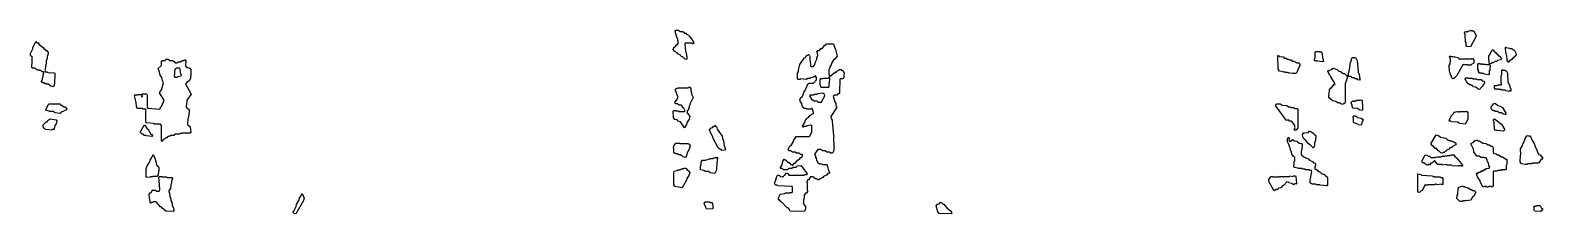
# Model space of a CAD drawing. Header units: millimetres. Extents: x 0 to 6957, y 0 to 846.
import ezdxf

# ---------------------------------------------------------------- set-up
doc = ezdxf.new("R2010")
doc.units = ezdxf.units.MM
doc.layers.add('M', color=7, linetype='Continuous')

msp = doc.modelspace()

# ---------------------------------------------------------------- linework, layer by layer
at = {"layer": 'M'}
for points in [[(3011.7, 713.3), (3007.6, 717.4), (3004.2, 717.4), (3000.9, 722.9), (2994.2, 725.6), (2990.9, 731.1), (2979.2, 736.6), (2975.9, 742.1), (2964.2, 747.5), (2956.7, 757.2), (2960.9, 766.8), (2965.9, 769.6), (2974.2, 780.6), (2977.6, 780.6), (2981.7, 787.3), (2978.3, 798.2), (2978.3, 803.7), (2973.3, 814.7), (2971.7, 825.6), (2968.3, 833.8), (2968.3, 839.3), (2966.7, 842.1), (2969.2, 846.3), (2981, 846.3), (2989.3, 840.8), (3001, 840.8), (3011, 832.6), (3016, 832.6), (3019.3, 827.1), (3027.7, 824.4), (3031, 818.9), (3036, 816.1), (3051.9, 787.3), (3049.3, 783.1), (3044.2, 783.1), (3042.6, 785.8), (3012.7, 785.8), (3010.2, 781.8), (3013.5, 749), (3016.9, 743.5), (3018.5, 727.1), (3020.2, 724.4), (3020.2, 716.1), (3017.7, 711.9), (3011.7, 713.3)], [(6605, 776.3), (6605, 787.3), (6601.7, 792.8), (6600, 825.6), (6596.7, 833.9), (6600.9, 840.9), (6604.3, 838.1), (6605.9, 840.8), (6609.3, 840.8), (6611, 838.1), (6624.3, 846.3), (6626, 843.6), (6631, 846.3), (6632.7, 843.5), (6639.3, 843.5), (6650.2, 820.2), (6646.9, 811.9), (6624.3, 769.4), (6608.4, 770.8), (6605, 776.3)], [(94.2, 588.7), (82.6, 596.9), (72.6, 596.9), (67.6, 602.4), (59.2, 602.4), (57.6, 605.1), (54.2, 605.1), (51.7, 609.3), (56.7, 620.3), (56.7, 625.8), (60, 634), (61.7, 647.7), (63.3, 650.4), (60.9, 654.4), (54.2, 654.4), (49.2, 659.9), (44.2, 659.9), (42.6, 662.6), (32.6, 662.6), (19.2, 670.8), (9.2, 670.8), (6.7, 675), (6.7, 688.8), (8.3, 691.5), (8.3, 718.9), (10, 721.6), (7.6, 725.6), (4.2, 725.6), (0, 735.3), (11.7, 760), (11.7, 765.4), (25.9, 794.3), (31, 788.8), (36, 788.8), (41, 780.5), (59.4, 766.8), (64.3, 758.7), (67.7, 758.7), (71, 753.2), (76, 753.2), (81.9, 743.5), (80.2, 729.8), (78.5, 727), (78.5, 716.1), (73.5, 705.1), (73.5, 694.2), (70.2, 680.5), (70.2, 672.3), (68.5, 669.5), (68.5, 661.3), (66.9, 658.6), (69.3, 654.6), (79.3, 654.6), (81, 651.9), (111, 649.1), (113.5, 645), (111.9, 598.4), (107.7, 585.9), (94.2, 588.7)], [(3485.9, 27.4), (3480.9, 27.4), (3455.9, 54.8), (3452.6, 54.8), (3447.6, 63), (3444.2, 63), (3441.7, 67.2), (3441.7, 72.7), (3449.2, 90.6), (3470.9, 93.3), (3472.6, 96), (3494.2, 96), (3495.9, 98.8), (3504.2, 98.8), (3506.7, 102.8), (3506.7, 121.9), (3504.2, 126), (3437.6, 128.7), (3435.9, 131.4), (3427.5, 131.4), (3423.3, 141.1), (3428.3, 152.1), (3433.4, 171.3), (3437.6, 178.2), (3444.3, 178.2), (3449.3, 172.7), (3459.2, 170), (3460.9, 172.7), (3464.2, 172.7), (3467.6, 178.2), (3470.9, 178.2), (3479.2, 189.2), (3484.3, 186.4), (3489.3, 178.2), (3559.2, 178.2), (3560.9, 180.9), (3572.6, 180.9), (3575, 184.9), (3554.2, 213.6), (3544.2, 221.8), (3527.7, 219.1), (3521, 213.6), (3509.3, 213.6), (3502.6, 208.1), (3491, 208.1), (3482.6, 202.6), (3464.2, 202.6), (3457.6, 208.1), (3452.6, 208.1), (3450, 212.3), (3456.7, 223.3), (3463.4, 245.2), (3467.6, 252.2), (3479.4, 243.9), (3482.7, 238.4), (3487.7, 238.4), (3491, 232.9), (3494.3, 232.9), (3497.7, 227.5), (3507.6, 224.7), (3514.2, 232.9), (3517.6, 232.9), (3530.9, 249.4), (3535.9, 249.4), (3544.2, 260.3), (3547.6, 260.3), (3553.3, 269.8), (3550.9, 273.8), (3542.6, 273.8), (3535.9, 279.3), (3524.2, 279.3), (3517.6, 284.8), (3505.9, 284.8), (3497.6, 290.2), (3489.2, 290.2), (3486.7, 297.2), (3492.5, 309.6), (3500.9, 317.8), (3510, 332.8), (3510, 335.6), (3522.6, 356.2), (3584.2, 356.2), (3595, 376.6), (3595, 406.7), (3592.6, 410.6), (3591, 408), (3572.7, 405.3), (3571, 402.5), (3559.3, 402.5), (3557.7, 399.8), (3554.2, 399.8), (3551.7, 404), (3563.3, 420.4), (3565, 428.7), (3570.9, 438.3), (3575.9, 443.8), (3579.2, 443.8), (3587.6, 454.7), (3590.9, 454.7), (3595.9, 460.2), (3600.9, 460.2), (3603.3, 464.2), (3601.7, 475.1), (3595.9, 484.7), (3592.7, 484.7), (3591, 481.9), (3570.9, 481.9), (3569.2, 484.7), (3559.2, 484.7), (3550, 497), (3548.3, 508), (3543.4, 516.2), (3540, 527.2), (3545.9, 536.9), (3549.2, 536.9), (3553.4, 543.7), (3558.4, 560.1), (3565, 568.3), (3566.7, 576.5), (3577.5, 599.9), (3580.9, 599.9), (3582.6, 602.6), (3602.6, 602.6), (3616.7, 617.6), (3616.7, 628.5), (3612.6, 635.2), (3604.3, 629.8), (3589.3, 627), (3587.7, 624.3), (3576, 624.3), (3569.3, 618.8), (3544.3, 621.6), (3542.7, 618.8), (3530.9, 618.8), (3528.3, 623), (3528.3, 647.7), (3533.3, 655.9), (3535, 675.1), (3538.3, 680.6), (3540, 688.8), (3559.2, 717.6), (3565.9, 720.3), (3572.6, 731.3), (3575.9, 731.3), (3577.6, 734), (3581, 734), (3585.2, 724.4), (3585.2, 707.9), (3586.9, 705.2), (3588.5, 683.3), (3591, 679.3), (3602.6, 679.3), (3610, 691.5), (3611.7, 699.7), (3618.3, 713.4), (3618.3, 718.9), (3623.3, 729.8), (3621.7, 740.7), (3618.3, 746.2), (3622.6, 753.2), (3630.9, 753.2), (3635.9, 761.4), (3642.6, 761.4), (3654.2, 777.8), (3657.6, 777.8), (3662.6, 783.3), (3694.3, 783.3), (3696.9, 779.1), (3698.5, 768.2), (3703.5, 757.2), (3711.9, 727.1), (3702.7, 714.7), (3692.7, 706.5), (3685.2, 694.2), (3683.5, 686), (3678.5, 677.8), (3678.5, 672.3), (3673.5, 664.1), (3673.5, 645), (3675.2, 642.2), (3675.2, 636.7), (3677.6, 632.8), (3697.6, 649.1), (3702.6, 649.1), (3705.9, 654.6), (3709.2, 654.6), (3712.6, 660.1), (3715.9, 660.1), (3720.9, 665.6), (3729.3, 665.6), (3732.7, 660.1), (3737.7, 660.1), (3743.5, 650.4), (3743.5, 644.9), (3741.9, 642.2), (3741.9, 628.5), (3737.7, 621.6), (3726, 621.6), (3723.5, 617.5), (3721.9, 562.8), (3723.6, 560), (3719.3, 553.1), (3714.3, 553.1), (3709.3, 547.6), (3701, 547.6), (3693.6, 540.8), (3700.2, 516.3), (3705.2, 508.1), (3705.2, 502.6), (3708.5, 494.4), (3708.5, 488.8), (3681.9, 447.8), (3683.5, 439.6), (3688.5, 431.4), (3690.2, 404), (3691.9, 401.3), (3691.9, 387.6), (3693.5, 384.8), (3693.5, 371.1), (3695.2, 368.4), (3695.2, 357.5), (3696.9, 354.7), (3695.2, 349.2), (3695.2, 332.8), (3696.9, 330.1), (3696.9, 291.7), (3689.3, 279.3), (3682.6, 279.3), (3675.9, 284.8), (3664.2, 284.8), (3655.9, 290.2), (3644.2, 290.2), (3635.9, 295.7), (3622.7, 295.7), (3606.9, 275.3), (3611.9, 267.1), (3611.9, 261.6), (3615.2, 256.2), (3616.9, 247.9), (3624.3, 232.9), (3627.7, 232.9), (3629.3, 230.2), (3642.7, 230.2), (3644.3, 227.5), (3662.7, 227.5), (3665.2, 223.3), (3670.2, 204.1), (3676.9, 190.4), (3674.3, 186.2), (3669.3, 186.2), (3662.7, 178), (3649.3, 172.5), (3646, 167.1), (3632.7, 161.6), (3627.7, 156.1), (3622.6, 156.1), (3617.6, 161.6), (3612.6, 161.6), (3599.2, 169.8), (3589.3, 169.8), (3579.3, 156.1), (3576, 156.1), (3571.9, 149.3), (3571.9, 143.9), (3573.5, 141.1), (3573.5, 111), (3575.2, 108.3), (3575.2, 102.8), (3571, 95.8), (3566, 95.8), (3560.2, 86.3), (3560.2, 75.4), (3556.9, 61.7), (3556.9, 50.7), (3555.2, 48), (3565.2, 34.4), (3565.2, 23.4), (3561, 11), (3495, 12.3), (3490.9, 22), (3485.9, 27.4)], [(6791.7, 729.8), (6788.3, 735.3), (6788.3, 740.7), (6786.7, 743.5), (6785, 765.4), (6787.6, 769.7), (6789.3, 766.9), (6804.3, 764.1), (6806, 761.4), (6814.3, 761.4), (6821, 755.9), (6826, 755.9), (6835.2, 738), (6835.2, 732.5), (6824.3, 720.1), (6821, 720.1), (6814.3, 711.9), (6802.7, 703.7), (6799.3, 698.2), (6796.7, 699.6), (6793.3, 707.9), (6791.7, 729.8)], [(569.2, 413.5), (567.6, 416.2), (534.2, 418.9), (531.7, 423.1), (531.7, 475.2), (533.3, 477.9), (530.9, 481.9), (517.6, 481.9), (515.9, 484.7), (492.5, 484.7), (488.3, 494.3), (486.7, 513.5), (480, 543.6), (482.6, 547.8), (494.2, 547.8), (495.9, 550.6), (511, 550.6), (514.3, 547.9), (517.6, 553.3), (534.3, 553.3), (538.5, 546.4), (538.5, 491.6), (541, 487.6), (595.9, 482.1), (600.9, 493), (605, 497.1), (616.7, 524.4), (596.7, 554.5), (596.7, 560.1), (603.4, 571), (613.3, 603.9), (608.3, 614.8), (605, 628.5), (598.3, 639.4), (595, 653.1), (588.3, 669.6), (603.3, 683.3), (603.3, 699.7), (607.6, 706.6), (620.9, 706.6), (624.2, 712.1), (634.3, 712.1), (642.6, 706.6), (656, 706.6), (657.7, 703.9), (661, 703.9), (666, 695.7), (674.2, 695.7), (682.6, 701.2), (690.9, 701.2), (699.2, 706.6), (707.6, 706.6), (709.2, 709.4), (712.7, 709.4), (715.2, 705.2), (713.5, 683.3), (716, 679.2), (722.7, 673.8), (734.3, 671), (740.2, 664.1), (738.5, 661.3), (738.5, 636.7), (736.9, 633.9), (736.9, 623), (731, 613.4), (724.3, 607.9), (721, 607.9), (713.6, 598.4), (740.2, 551.8), (720.2, 524.4), (718.5, 502.5), (716.9, 499.8), (716.9, 491.6), (721, 484.8), (727.7, 482.1), (731.9, 475.2), (730.2, 472.4), (728.5, 445), (725.2, 439.5), (723.5, 412.2), (735.2, 401.3), (738.5, 376.6), (736, 372.4), (697.7, 372.4), (696, 369.7), (689.3, 369.7), (687.7, 366.9), (664.3, 366.9), (661, 361.4), (646, 361.4), (639.3, 356), (632.7, 356), (627.7, 350.5), (624.3, 350.5), (619.3, 345), (612.7, 342.3), (605.9, 334), (603.3, 338.2), (603.3, 406.7), (599.2, 413.5), (569.2, 413.5)], [(5784.2, 648.9), (5782.6, 651.7), (5772.6, 651.7), (5770.9, 654.4), (5764.2, 651.7), (5762.5, 654.4), (5745.9, 657.2), (5740, 666.8), (5738.3, 727.1), (5740.9, 731.4), (5744.3, 725.8), (5762.7, 723.1), (5767.7, 717.6), (5776, 717.6), (5782.6, 712.1), (5789.3, 712.1), (5791, 709.4), (5799.3, 709.4), (5804.3, 703.9), (5812.6, 703.9), (5826, 695.7), (5836, 695.7), (5840.2, 688.8), (5840.2, 683.2), (5830.2, 664.1), (5826, 651.7), (5821, 646.2), (5812.6, 646.2), (5810.9, 648.9), (5807.6, 646.2), (5792.5, 648.9), (5790.9, 651.7), (5784.2, 648.9)], [(5919.3, 706.3), (5917.7, 703.7), (5912.6, 703.7), (5910.9, 706.3), (5909.3, 703.6), (5906.7, 707.9), (5906.7, 713.4), (5910, 718.9), (5910, 743.5), (5912.6, 747.7), (5926, 747.7), (5927.6, 745.1), (5929.2, 747.7), (5932.7, 747.7), (5934.3, 745), (5937.6, 747.8), (5941.9, 738), (5943.5, 718.9), (5946.9, 713.4), (5946.9, 707.9), (5948.6, 705.2), (5946, 701), (5920.9, 703.7), (5919.3, 706.3)], [(6089.2, 627), (6079.2, 627), (6075.9, 632.5), (6065.9, 632.5), (6061.7, 639.5), (6063.3, 642.2), (6065, 655.9), (6068.3, 661.4), (6068.3, 669.6), (6070, 672.3), (6073.3, 699.7), (6076.7, 705.2), (6076.7, 713.4), (6080.9, 720.3), (6096, 720.3), (6103.5, 705.2), (6103.5, 699.7), (6105.2, 697), (6105.2, 683.3), (6106.9, 680.6), (6106.9, 666.9), (6108.5, 664.1), (6108.5, 650.4), (6111.9, 645), (6111.9, 639.5), (6113.5, 636.7), (6113.5, 625.8), (6116.9, 620.3), (6114.3, 616.1), (6106.7, 617.5), (6102.6, 621.6), (6094.2, 621.6), (6089.2, 627)], [(6528.3, 666.8), (6526.7, 669.5), (6526.7, 683.3), (6531.7, 691.5), (6531.7, 699.7), (6533.3, 702.5), (6533.3, 707.9), (6531.7, 710.6), (6533.3, 713.4), (6528.3, 724.3), (6530.9, 728.6), (6532.7, 725.8), (6541, 725.8), (6542.7, 723.1), (6549.3, 725.8), (6551, 723.1), (6567.7, 720.3), (6571, 714.9), (6632.6, 714.9), (6634.3, 717.7), (6640.2, 707.9), (6640.2, 696.9), (6637.7, 692.8), (6631, 690), (6626, 684.5), (6615.9, 684.5), (6614.2, 687.3), (6611, 687.3), (6607.6, 684.5), (6605.9, 687.3), (6597.6, 687.3), (6595.9, 689.9), (6594.3, 687.3), (6589.3, 687.3), (6561, 638), (6547.7, 624.3), (6544.3, 624.3), (6542.6, 621.5), (6536.7, 628.5), (6536.7, 634), (6531.7, 644.9), (6531.7, 650.4), (6528.3, 655.9), (6528.3, 666.8)], [(6708.3, 707.9), (6708.3, 727.1), (6715, 735.3), (6724.2, 755.9), (6727.7, 755.9), (6736, 745), (6739.3, 745), (6744.3, 736.8), (6747.7, 736.8), (6752.7, 728.5), (6756, 728.5), (6766.9, 716.1), (6762.7, 709.2), (6749.3, 706.4), (6742.6, 700.9), (6740.9, 703.7), (6727.6, 695.5), (6724.3, 698.2), (6719.3, 692.8), (6711.7, 691.4), (6710, 694.2), (6710, 705.1), (6708.3, 707.9)], [(677.6, 630), (679.2, 632.7), (692.5, 635.4), (695, 639.5), (691.7, 650.4), (690, 666.8), (685.9, 673.5), (684.3, 670.8), (672.7, 670.8), (671, 668.1), (667.7, 668.1), (663.5, 661.3), (663.5, 642.2), (661.9, 639.4), (661.9, 634), (664.3, 630), (677.6, 630)], [(3672.6, 583.4), (3675, 587.5), (3675, 601.1), (3676.7, 603.9), (3678.3, 623), (3674.3, 629.7), (3669.3, 624.3), (3647.7, 624.3), (3646, 621.6), (3634.3, 621.6), (3631.9, 617.5), (3631.9, 595.7), (3636, 583.4), (3672.6, 583.4)], [(5990.9, 520.3), (5977.5, 531.2), (5973.3, 538.1), (5973.3, 549.1), (5975, 551.9), (5976.7, 571), (5982.6, 580.7), (5985.9, 580.7), (5997.6, 597.2), (5999.3, 594.5), (6001.7, 598.4), (5981.7, 631.2), (5979.2, 638), (5975, 642.2), (5975, 644.9), (5968.3, 655.9), (5970.9, 660.2), (5972.6, 657.4), (5975.9, 662.8), (5987.5, 665.6), (5990.9, 671.1), (5992.6, 668.4), (5994.2, 671), (5999.3, 671), (6001, 668.3), (6011, 665.6), (6019.3, 657.3), (6029.3, 654.6), (6039.3, 646.4), (6044.3, 646.4), (6054.4, 638.2), (6058.6, 631.3), (6051.9, 606.6), (6048.5, 601.1), (6048.5, 513.5), (6044.3, 506.5), (6042.6, 509.2), (6039.3, 503.8), (6027.6, 506.6), (6020.9, 512), (6012.6, 512), (6005.9, 517.5), (5990.9, 520.3)], [(6620.9, 594.2), (6615.9, 599.7), (6612.6, 599.7), (6600, 620.3), (6600, 623.1), (6602.6, 627.2), (6614.3, 627.2), (6616, 624.5), (6634.3, 624.5), (6636, 621.8), (6654.3, 621.8), (6656, 619), (6674.3, 619), (6677.7, 613.5), (6686, 610.8), (6688.5, 606.6), (6688.5, 603.8), (6679.4, 588.7), (6670.2, 579.2), (6667.7, 572.2), (6659.2, 575), (6649.2, 583.2), (6637.5, 586), (6634.2, 591.4), (6627.6, 591.4), (6625.9, 594.2), (6620.9, 594.2)], [(6665.9, 648.9), (6661.7, 655.9), (6661.7, 661.3), (6658.3, 666.8), (6658.3, 688.8), (6660.9, 692.9), (6671, 692.9), (6672.7, 690.2), (6675.9, 690.2), (6679.3, 693), (6681, 690.2), (6689.3, 690.2), (6691, 687.5), (6696, 690.2), (6697.7, 687.5), (6709.2, 687.5), (6710.9, 690.3), (6715.2, 683.3), (6715.2, 675), (6713.5, 672.3), (6713.5, 664.1), (6710.2, 658.6), (6710.2, 644.9), (6707.7, 640.7), (6687.5, 643.5), (6685.9, 646.2), (6677.6, 646.2), (6675.9, 648.9), (6665.9, 648.9)], [(6765.9, 572.3), (6755.9, 572.3), (6754.2, 575), (6749.3, 575), (6747.6, 572.2), (6745.9, 575), (6737.6, 575), (6735, 579.2), (6735, 584.7), (6733.3, 587.4), (6735.9, 591.6), (6745.9, 591.6), (6747.6, 594.4), (6750.9, 591.7), (6752.6, 594.4), (6765.9, 594.4), (6768.3, 598.4), (6765, 603.8), (6765, 636.7), (6768.3, 642.2), (6768.3, 661.4), (6770.9, 665.6), (6774.3, 662.8), (6782.6, 662.8), (6789.4, 657.3), (6795.2, 647.7), (6796.9, 606.6), (6805.2, 590.2), (6805.2, 584.7), (6810.2, 573.8), (6810.2, 568.2), (6807.6, 564), (6805.9, 566.8), (6802.7, 566.8), (6801, 564), (6787.5, 566.8), (6785.9, 569.5), (6775.9, 569.5), (6774.3, 572.2), (6772.7, 569.5), (6767.6, 569.5), (6765.9, 572.3)], [(2980.9, 427.2), (2975.9, 432.6), (2964.2, 435.4), (2958.3, 442.3), (2956.7, 472.5), (2959.2, 476.6), (2966, 476.6), (2967.7, 473.9), (2981, 473.9), (2982.7, 471.2), (3009.2, 471.2), (3011.7, 475.2), (3005.9, 487.4), (3004.2, 487.4), (2995.9, 501.1), (2984.2, 501.1), (2977.6, 506.6), (2969.2, 506.6), (2965, 513.5), (2978.3, 532.7), (2978.3, 540.9), (2968.3, 568.2), (2968.3, 573.8), (2970.9, 577.9), (2975.9, 577.9), (2977.6, 580.7), (3025.9, 580.7), (3027.6, 583.4), (3034.3, 583.4), (3038.5, 576.5), (3038.5, 568.3), (3041.9, 557.3), (3041.9, 551.9), (3048.6, 535.4), (3033.5, 505.3), (3031.9, 497), (3028.5, 491.6), (3028.5, 486.1), (3020.2, 469.7), (3022.7, 462.9), (3024.3, 462.9), (3033.6, 447.8), (3030.2, 436.8), (3021.9, 423.1), (3018.5, 412.2), (3009.3, 396.9), (2990.9, 424.4), (2980.9, 427.2)], [(114.2, 465.5), (105.9, 471), (89.2, 471), (87.5, 473.7), (74.2, 476.4), (71.7, 480.6), (84.2, 504), (87.6, 506.8), (136, 506.8), (141, 501.3), (146, 501.3), (154.3, 493.1), (161, 493.1), (168.6, 483.4), (166, 479.2), (142.7, 468.2), (137.6, 462.7), (114.2, 465.5)], [(514.3, 544.8), (511.9, 540.9), (514.3, 537), (516.7, 540.9), (514.3, 544.8)], [(3652.5, 550.4), (3645.9, 555.8), (3621, 553.1), (3619.3, 550.4), (3606, 550.4), (3604.3, 547.6), (3586, 547.6), (3583.6, 543.6), (3594.3, 525.9), (3599.3, 525.9), (3606, 520.4), (3617.6, 520.4), (3624.3, 515), (3636, 515), (3637.6, 512.3), (3655, 543.6), (3652.5, 550.4)], [(5800.9, 427.2), (5792.6, 427.2), (5787.6, 432.6), (5777.6, 429.9), (5728.3, 499.8), (5734.2, 506.8), (5749.3, 506.8), (5757.6, 501.3), (5779.3, 498.5), (5787.6, 493.1), (5796, 493.1), (5797.7, 490.3), (5811, 490.3), (5817.6, 484.9), (5827.7, 484.9), (5830.2, 480.7), (5830.2, 395.7), (5822.7, 386.1), (5819.3, 386.1), (5817.6, 383.3), (5813.3, 387.5), (5818.3, 398.5), (5816.7, 401.2), (5816.7, 406.7), (5810.9, 416.2), (5800.9, 427.2)], [(6075, 513.5), (6082.6, 520.5), (6085.9, 517.8), (6087.6, 520.4), (6091, 520.4), (6092.6, 517.7), (6100.9, 523.2), (6104.3, 523.2), (6105.9, 520.5), (6107.6, 523.2), (6115.9, 523.2), (6117.6, 526), (6120.9, 523.2), (6124.3, 526), (6126.9, 521.7), (6126.9, 508.1), (6128.5, 505.3), (6128.5, 480.6), (6126, 476.4), (6112.6, 479.2), (6104.2, 484.7), (6084.2, 487.4), (6080, 494.3), (6080, 499.8), (6075, 513.5)], [(6720, 486.1), (6720, 491.6), (6730.9, 506.7), (6737.6, 509.5), (6751, 498.5), (6762.6, 495.8), (6771, 490.3), (6788.6, 461.5), (6786, 457.3), (6774.2, 460), (6767.6, 465.5), (6755.9, 465.5), (6749.2, 471), (6737.6, 471), (6732.6, 476.4), (6724.2, 476.4), (6720, 486.1)], [(70.9, 388.8), (64.2, 394.3), (60, 401.2), (60, 409.5), (72.6, 424.6), (77.6, 424.6), (82.6, 432.8), (87.6, 432.8), (90.9, 438.3), (119.3, 432.8), (121.9, 428.6), (118.5, 414.9), (113.5, 406.7), (110.2, 393), (107.7, 388.8), (101, 388.8), (99.3, 386.1), (70.9, 388.8)], [(6085, 442.3), (6085, 447.8), (6087.6, 452), (6092.7, 452), (6094.3, 449.3), (6099.3, 449.3), (6104.3, 443.8), (6121, 441), (6127.7, 435.5), (6130.2, 431.4), (6126.9, 425.8), (6123.5, 412.2), (6121, 408), (6107.5, 410.7), (6105.9, 413.5), (6089.2, 419), (6086.7, 423.1), (6086.7, 439.5), (6085, 442.3)], [(6550.9, 471.3), (6552.7, 468.4), (6562.6, 471.2), (6565.9, 468.5), (6567.6, 471.2), (6572.7, 471.2), (6574.3, 468.5), (6575.9, 471.2), (6600.9, 471.2), (6602.6, 474), (6604.3, 471.2), (6609.3, 471.2), (6611.9, 467), (6611.9, 434.1), (6599.3, 413.5), (6574.2, 416.2), (6565.9, 421.7), (6535.9, 424.4), (6534.2, 427.2), (6529.2, 427.2), (6526.7, 431.4), (6539.2, 454.7), (6548.4, 464.3), (6550.9, 471.3)], [(6767.7, 413.6), (6781.9, 387.5), (6776, 380.6), (6747.6, 383.3), (6745.9, 386.1), (6739.2, 383.3), (6735, 390.3), (6733.3, 423.1), (6730, 428.6), (6730, 434.1), (6734.3, 438.3), (6767.7, 413.6)], [(519.2, 366.9), (514.2, 366.9), (505, 376.6), (524.2, 408.2), (527.7, 408.2), (537.7, 391.8), (541, 391.8), (554.3, 367.1), (557.7, 367.1), (561.9, 360.2), (559.3, 356), (534.2, 358.7), (532.6, 361.4), (522.6, 361.4), (519.2, 366.9)], [(3141.7, 346.4), (3140, 354.7), (3131.7, 368.3), (3125, 384.8), (3130.9, 394.5), (3137.5, 397.2), (3140.9, 402.7), (3145.9, 402.7), (3149.3, 408.3), (3152.7, 402.7), (3156, 402.7), (3160.2, 390.3), (3181.9, 357.5), (3183.5, 346.5), (3188.5, 335.6), (3191.9, 313.6), (3198.6, 297.2), (3196, 293), (3181.7, 291.6), (3164.2, 304), (3141.7, 346.4)], [(5886.7, 143.8), (5886.7, 154.8), (5890, 168.5), (5890, 176.7), (5893.3, 182.2), (5893.3, 190.4), (5895, 193.2), (5892.5, 199.9), (5884.2, 199.9), (5882.6, 202.6), (5865.9, 202.6), (5864.2, 205.4), (5852.6, 205.4), (5850.9, 208.1), (5834.2, 208.1), (5832.5, 210.9), (5814.2, 213.6), (5811.7, 217.8), (5811.7, 226), (5813.3, 228.8), (5813.3, 239.7), (5816.7, 245.2), (5816.7, 258.8), (5809.2, 265.6), (5803.3, 275.3), (5801.7, 283.5), (5796.7, 294.4), (5796.7, 299.9), (5791.7, 308.1), (5791.7, 313.6), (5783.3, 332.8), (5783.3, 343.8), (5789.3, 353.6), (5791.9, 346.5), (5788.6, 341), (5792.7, 334.3), (5797.6, 334.3), (5807.6, 342.5), (5814.3, 337), (5826, 334.2), (5836, 326), (5847.7, 323.3), (5850.2, 319.1), (5850.2, 308.1), (5848.5, 305.4), (5848.5, 294.4), (5845.2, 288.9), (5845.2, 275.3), (5847.7, 271.2), (5857.7, 263.1), (5881, 252.1), (5884.3, 246.6), (5897.7, 241.1), (5902.7, 235.7), (5909.4, 232.9), (5911.9, 226), (5906.9, 209.6), (5909.3, 205.6), (5914.3, 205.6), (5919.3, 200.1), (5922.7, 200.1), (5926, 194.6), (5934.3, 191.9), (5937.7, 186.4), (5952.7, 180.9), (5956, 175.4), (5959.3, 175.4), (5964.4, 169.9), (5966.9, 165.8), (5966.9, 132.9), (5964.3, 128.7), (5932.6, 131.4), (5930.9, 134.2), (5914.2, 134.2), (5912.6, 136.9), (5894.2, 136.9), (5892.6, 139.7), (5889.2, 139.7), (5886.7, 143.8)], [(5855.9, 372.6), (5859.3, 369.9), (5860.9, 372.6), (5877.6, 375.3), (5882.6, 380.8), (5885.9, 378.1), (5889.3, 380.8), (5894.3, 375.3), (5897.7, 375.3), (5901, 369.9), (5904.3, 369.9), (5907.7, 364.4), (5911, 364.4), (5913.5, 360.2), (5911.9, 338.2), (5906.9, 327.3), (5906.9, 316.3), (5905.2, 310.8), (5901, 303.9), (5887.5, 317.7), (5879.2, 323.1), (5869.2, 336.8), (5857.5, 345), (5853.3, 354.7), (5851.7, 365.7), (5855.9, 372.6)], [(6477.7, 361.6), (6486, 353.4), (6511, 347.9), (6521, 339.7), (6527.7, 339.7), (6529.3, 337), (6536, 337), (6544.3, 331.5), (6549.3, 331.5), (6551, 328.8), (6554.3, 328.8), (6558.6, 321.8), (6556, 317.7), (6544.3, 312.2), (6540.9, 306.6), (6539.3, 309.3), (6536, 303.9), (6529.3, 303.9), (6526, 298.5), (6514.3, 293), (6511, 287.5), (6507.7, 287.5), (6502.7, 282), (6499.3, 282), (6497.7, 279.3), (6488.4, 280.7), (6479.2, 290.2), (6475.9, 290.2), (6467.6, 301.2), (6462.6, 301.2), (6454.2, 312.2), (6450.9, 312.2), (6441.7, 321.8), (6465.9, 364.4), (6477.7, 361.6)], [(6889.3, 358.9), (6897.7, 358.9), (6902.7, 353.4), (6908.5, 338.3), (6916.9, 324.6), (6921.9, 308.2), (6930.2, 294.5), (6933.5, 283.5), (6939.3, 274), (6944.3, 271.3), (6951, 263.1), (6954.3, 263.1), (6956.9, 258.9), (6952.7, 251.9), (6947.7, 249.2), (6939.3, 235.5), (6934.3, 235.5), (6932.7, 232.7), (6919.3, 232.7), (6917.6, 229.9), (6915.9, 232.7), (6909.3, 232.7), (6907.7, 230), (6904.2, 230), (6901, 232.7), (6899.3, 230), (6886, 230), (6884.3, 227.3), (6880.9, 227.3), (6879.3, 230), (6876, 227.3), (6859.2, 230), (6853.3, 239.7), (6855, 269.8), (6856.7, 272.6), (6855, 300), (6863.3, 313.7), (6865, 321.9), (6873.4, 335.6), (6876.7, 346.5), (6885.9, 361.7), (6889.3, 358.9)], [(2990.9, 271.1), (2982.6, 271.1), (2975.9, 276.6), (2967.6, 276.6), (2965.9, 279.3), (2962.6, 279.3), (2960, 283.5), (2960, 299.9), (2958.3, 302.6), (2960, 313.7), (2969.2, 326), (2986, 326), (2987.7, 323.3), (3027.7, 323.3), (3029.3, 320.6), (3032.7, 320.6), (3035.2, 313.6), (3030.2, 297.2), (3021.9, 280.7), (3018.5, 267), (3014.3, 260.1), (3002.6, 262.9), (2997.6, 268.3), (2992.6, 268.3), (2990.9, 271.1)], [(6685.9, 200.1), (6690.9, 205.6), (6694.3, 202.9), (6697.5, 208.3), (6710.9, 211), (6713.3, 215), (6708.3, 223.2), (6706.7, 234.2), (6703.3, 239.7), (6701.7, 247.9), (6695.9, 257.4), (6689.2, 257.4), (6687.6, 260.1), (6672.6, 260.1), (6664.2, 265.6), (6654.2, 265.6), (6640, 286.2), (6638.3, 297.2), (6626.7, 321.8), (6629.2, 326), (6637.5, 328.8), (6640.9, 334.3), (6644.2, 334.3), (6647.6, 339.8), (6649.3, 337.1), (6650.9, 339.7), (6656, 339.7), (6657.7, 337), (6664.3, 337), (6682.6, 326), (6696, 323.3), (6704.3, 317.8), (6712.6, 317.8), (6719.3, 312.4), (6722.7, 312.4), (6728.5, 305.4), (6728.5, 283.5), (6731, 279.5), (6742.7, 276.7), (6749.3, 271.3), (6754.3, 271.3), (6759.3, 265.8), (6764.3, 265.8), (6766, 263.1), (6771, 263.1), (6787.6, 252.1), (6791, 252.1), (6793.6, 247.9), (6791.9, 245.1), (6791.9, 228.7), (6788.5, 223.2), (6788.5, 206.8), (6786, 202.6), (6772.7, 202.6), (6770.9, 199.8), (6769.2, 202.6), (6764.3, 202.6), (6762.7, 199.9), (6749.3, 199.9), (6747.7, 197.2), (6731, 197.2), (6728.5, 193.1), (6728.5, 130.1), (6726, 126), (6722.6, 123.2), (6719.2, 126), (6709.3, 126), (6707.7, 123.2), (6697.6, 123.2), (6695.9, 126), (6687.7, 126), (6686, 123.2), (6681.7, 124.6), (6670, 143.8), (6668.3, 152), (6656.7, 171.2), (6651.7, 184.9), (6654.3, 189.2), (6657.6, 186.4), (6662.6, 191.9), (6669.2, 191.9), (6672.6, 197.4), (6675.9, 194.7), (6680.9, 200.1), (6685.9, 200.1)], [(536.7, 217.8), (550, 239.7), (551.7, 248), (558.4, 256.2), (561.7, 267.1), (566, 274.1), (573.5, 256.2), (581.9, 223.3), (584.3, 219.3), (587.7, 219.3), (591.9, 212.3), (591.9, 198.6), (590.2, 195.9), (588.5, 179.4), (582.7, 172.5), (564.3, 172.5), (562.7, 169.8), (552.7, 169.8), (551, 167), (533.4, 168.4), (531.7, 171.2), (533.3, 174), (533.3, 206.8), (536.7, 217.8)], [(2975.9, 200.1), (2977.6, 202.8), (2989.2, 202.8), (2990.9, 205.6), (2997.6, 205.6), (2999.2, 208.3), (3005.9, 208.3), (3007.6, 211), (3016, 211), (3021, 202.8), (3026, 200.1), (3033.6, 190.4), (3028.5, 176.7), (3020.2, 163), (3018.5, 154.8), (2999.3, 120.5), (2964.2, 126), (2960, 132.9), (2960, 193.2), (2962.5, 197.3), (2975.9, 200.1)], [(3084.2, 202.6), (3081.7, 206.8), (3083.3, 209.6), (3083.3, 220.6), (3086.7, 226), (3086.7, 239.7), (3092.6, 246.6), (3107.6, 246.6), (3109.2, 249.4), (3122.5, 252.1), (3124.2, 254.9), (3140.9, 254.9), (3142.6, 257.6), (3149.2, 257.6), (3150.9, 260.3), (3157.6, 260.3), (3159.3, 263.2), (3161.9, 256.1), (3160.2, 253.4), (3158.5, 220.5), (3156.9, 217.8), (3156.9, 201.3), (3149.3, 186.2), (3127.6, 188.9), (3119.2, 194.4), (3104.2, 194.4), (3097.6, 199.9), (3084.2, 202.6)], [(6446, 232.7), (6442.7, 232.7), (6435.9, 224.5), (6434.2, 227.3), (6431, 227.3), (6429.3, 224.5), (6424.2, 224.5), (6422.6, 227.3), (6417.6, 227.3), (6414.2, 232.7), (6410.9, 232.7), (6409.2, 235.5), (6404.2, 235.5), (6401.7, 239.7), (6401.7, 245.2), (6415.9, 271.3), (6427.7, 268.5), (6429.3, 265.8), (6436, 265.8), (6442.6, 260.3), (6454.3, 260.3), (6455.9, 257.7), (6457.6, 260.3), (6464.2, 260.3), (6465.9, 263.1), (6472.6, 260.4), (6474.2, 263.1), (6489.2, 263.1), (6490.9, 265.8), (6505.9, 265.8), (6507.6, 268.6), (6515.9, 265.8), (6517.6, 268.5), (6530.9, 268.5), (6532.6, 271.3), (6547.7, 271.3), (6554.3, 263), (6559.3, 260.3), (6588.6, 223.3), (6586, 219.1), (6582.6, 219.1), (6580.9, 221.8), (6569.3, 221.8), (6567.7, 219.1), (6539.2, 221.8), (6537.6, 224.5), (6514.2, 224.5), (6512.6, 227.3), (6495.9, 224.5), (6494.2, 227.3), (6474.2, 227.3), (6460.9, 243.7), (6457.7, 243.7), (6454.3, 238.2), (6451, 238.2), (6446, 232.7)], [(579.2, 54.8), (566, 54.8), (564.3, 52), (557.6, 52), (554.3, 49.2), (551.7, 53.5), (550, 67.2), (548.3, 69.9), (546.7, 89.1), (550.9, 96), (555.9, 98.8), (564.3, 112.6), (566, 109.7), (576, 109.7), (582.6, 104.3), (592.6, 104.3), (596.7, 111), (596.7, 119.2), (595, 121.9), (595, 141.1), (593.3, 143.8), (593.3, 160.3), (591.7, 163), (591.7, 168.5), (594.2, 172.7), (604.3, 172.7), (606, 170), (627.7, 170), (629.3, 167.2), (651, 167.2), (653.6, 163), (650.2, 149.3), (650.2, 141.1), (646.9, 135.6), (645.2, 116.4), (636.9, 105.5), (636.9, 102.8), (640.2, 94.6), (641.9, 80.9), (646.9, 67.2), (646.9, 61.7), (651.9, 53.5), (653.5, 39.8), (658.5, 26.1), (660.2, 15.1), (657.7, 11), (623.4, 12.3), (605.9, 27.4), (602.6, 32.9), (599.2, 32.9), (579.2, 54.8)], [(5741, 172.8), (5742.7, 170), (5749.2, 170), (5750.9, 172.7), (5762.6, 172.7), (5765.9, 170), (5767.6, 172.7), (5792.6, 172.7), (5794.2, 175.5), (5807.6, 172.7), (5809.2, 175.4), (5819.3, 175.4), (5821.9, 171.3), (5823.5, 141.1), (5820.9, 136.8), (5819.3, 139.6), (5812.6, 134.1), (5810.9, 136.9), (5804.2, 136.9), (5802.5, 139.7), (5789.2, 142.4), (5787.5, 145.1), (5779.3, 147.8), (5766, 131.5), (5759.3, 128.7), (5752.7, 120.5), (5741, 117.8), (5737.7, 112.3), (5731, 112.3), (5724.3, 106.8), (5720, 108.2), (5696.7, 149.3), (5696.7, 157.6), (5707.6, 172.7), (5714.3, 172.7), (5716, 170), (5737.6, 170), (5741, 172.8)], [(6496.9, 138.4), (6494.3, 134.1), (6490.9, 136.9), (6467.6, 134.2), (6465.9, 136.9), (6462.7, 136.9), (6461, 134.2), (6429.3, 134.2), (6427.7, 131.4), (6419.2, 131.4), (6416, 134.1), (6401, 103.9), (6399.3, 106.7), (6389.3, 98.6), (6381.7, 100), (6382.5, 183.7), (6397.7, 180.9), (6399.3, 178.2), (6449.3, 175.4), (6451, 172.7), (6457.7, 172.7), (6459.3, 170), (6486, 170), (6487.7, 167.2), (6494.3, 167.2), (6496.9, 163.1), (6496.9, 138.4)], [(1211.7, 1.4), (1210, 7), (1211.7, 12.5), (1223.3, 34.4), (1225, 42.6), (1235, 61.8), (1238.4, 72.7), (1245, 80.9), (1245, 83.6), (1251, 93.4), (1260.2, 72.7), (1256.9, 61.7), (1221, 0), (1211.7, 1.4)], [(6617.6, 117.9), (6624.3, 112.5), (6629.3, 112.5), (6636, 107), (6641, 107), (6648.6, 100.1), (6637.7, 79.4), (6636, 79.4), (6626, 63), (6604.2, 60.2), (6602.6, 62.9), (6601, 60.2), (6591, 60.2), (6589.3, 57.5), (6580.9, 57.5), (6579.3, 60.2), (6577.7, 57.5), (6573.4, 58.9), (6561.7, 69.9), (6563.3, 83.7), (6566.7, 89.1), (6568.3, 116.5), (6572.5, 123.4), (6589.3, 128.9), (6591, 126.2), (6597.7, 126.2), (6599.3, 123.4), (6611, 120.7), (6612.7, 117.9), (6617.6, 117.9)], [(3127.7, 52.2), (3136, 52.2), (3138.5, 48.1), (3138.5, 42.6), (3140.2, 39.8), (3140.2, 26.1), (3137.7, 21.9), (3110, 23.3), (3100, 48), (3102.5, 55), (3126, 55), (3127.7, 52.2)], [(4180.1, 1.4), (4175, 9.7), (4166.7, 37.1), (4172.6, 44), (4180.9, 46.7), (4185.9, 52.2), (4191, 52.2), (4199.3, 44), (4202.7, 44), (4216, 27.6), (4232.7, 13.9), (4238.6, 4.2), (4236, 0), (4180.1, 1.4)], [(6952.6, 19.1), (6946, 11), (6918.4, 12.3), (6916.7, 15.1), (6916.7, 28.8), (6915, 31.6), (6917.6, 35.8), (6925.9, 35.8), (6927.6, 38.5), (6944.3, 38.5), (6952.6, 22.2), (6954.3, 24.9), (6956.9, 20.6), (6954.3, 16.3), (6952.6, 19.1)]]:
    msp.add_lwpolyline(points, close=True, dxfattribs=at)

doc.saveas('drawing.dxf')
